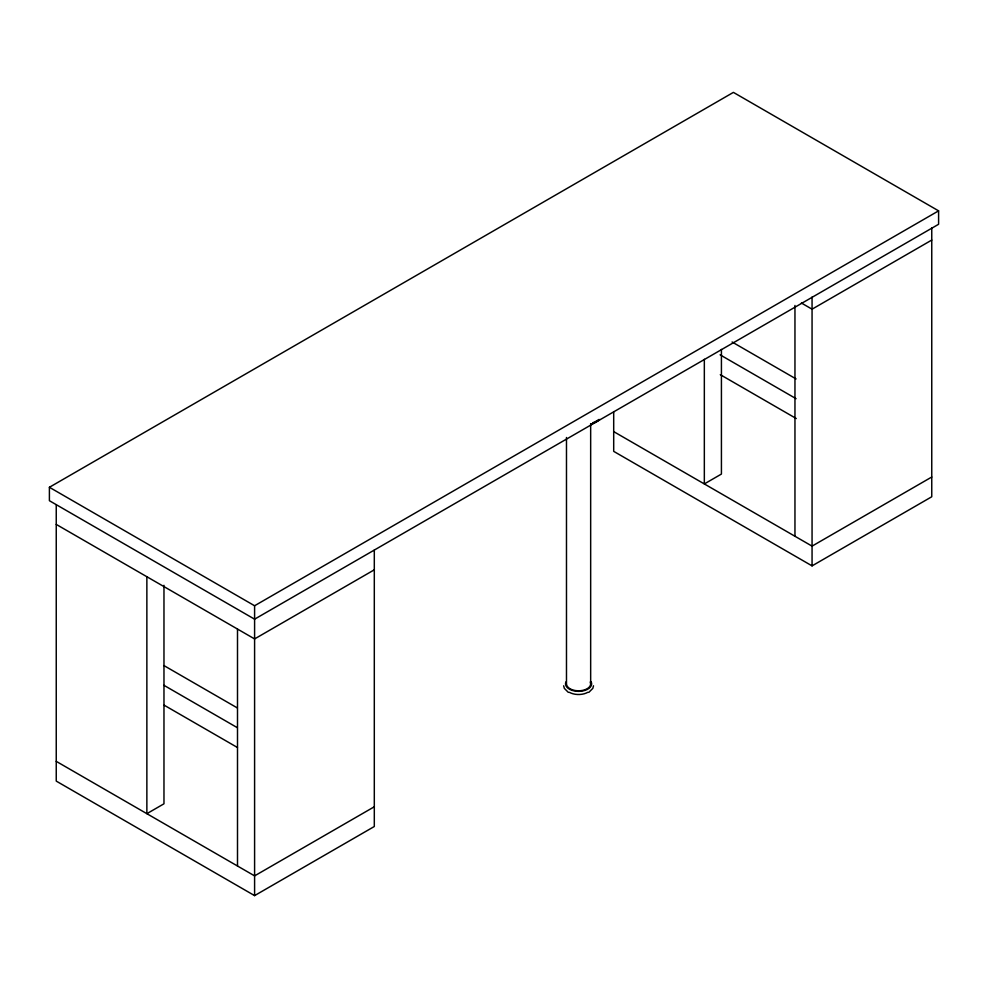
<?xml version="1.0" encoding="UTF-8"?>
<svg xmlns="http://www.w3.org/2000/svg" width="988" height="988" viewBox="0 0 988 988"><rect width="100%" height="100%" fill="white"/><g stroke="black" fill="none" stroke-linecap="round" stroke-linejoin="round"><path stroke-width="1.48" d="M593.504 685.795L592.812 688.389L588.774 692.403M49.4 487.282L733.405 92.378L938.6 210.852L938.6 224.276L254.595 619.18L49.4 500.706L49.4 487.282L254.595 605.755L938.6 210.852M931.758 240.072L812.062 309.182L801.404 303.032M374.304 569.817L254.595 638.927L56.242 524.406M931.758 477.019L812.062 546.129L613.696 431.608M374.304 806.764L254.595 875.874L56.242 761.353M613.696 411.601L613.696 451.355L812.062 565.877L931.758 496.766L931.758 227.919M56.242 504.658L56.242 781.1L254.595 895.622L374.304 826.511L374.304 550.069M732.096 341.996L796.069 378.935M720.091 354.816L796.069 398.683M720.301 374.674L796.266 418.541M163.971 665.591L237.268 707.902M163.971 685.326L237.268 727.65M164.169 705.197L237.478 747.521M568.372 692.403L564.346 688.389L563.654 685.795M812.062 297.03L812.062 565.877M794.957 305.465L794.957 536.262M721.425 349.431L721.425 474.055L704.333 483.935L704.333 359.299M590.663 423.642L590.663 683.807M566.482 437.499L566.482 683.807A12.091 6.978 0 0 0 580.154 690.736A12.091 6.978 0 0 0 590.256 682.004M254.595 605.755L254.595 895.622M237.503 629.06L237.503 866.007M163.971 585.316L163.971 803.8L146.866 813.68L146.866 576.733M598.802 419.492A25.49 14.721 0 0 1 592.726 422.778M599.778 419.492A25.49 14.721 0 0 1 591.318 424.074M591.195 681.856A13.054 7.534 0 0 1 578.573 691.353A13.054 7.534 0 0 1 565.963 681.856M587.811 692.304A13.054 7.534 0 0 1 569.347 692.304"/></g></svg>
